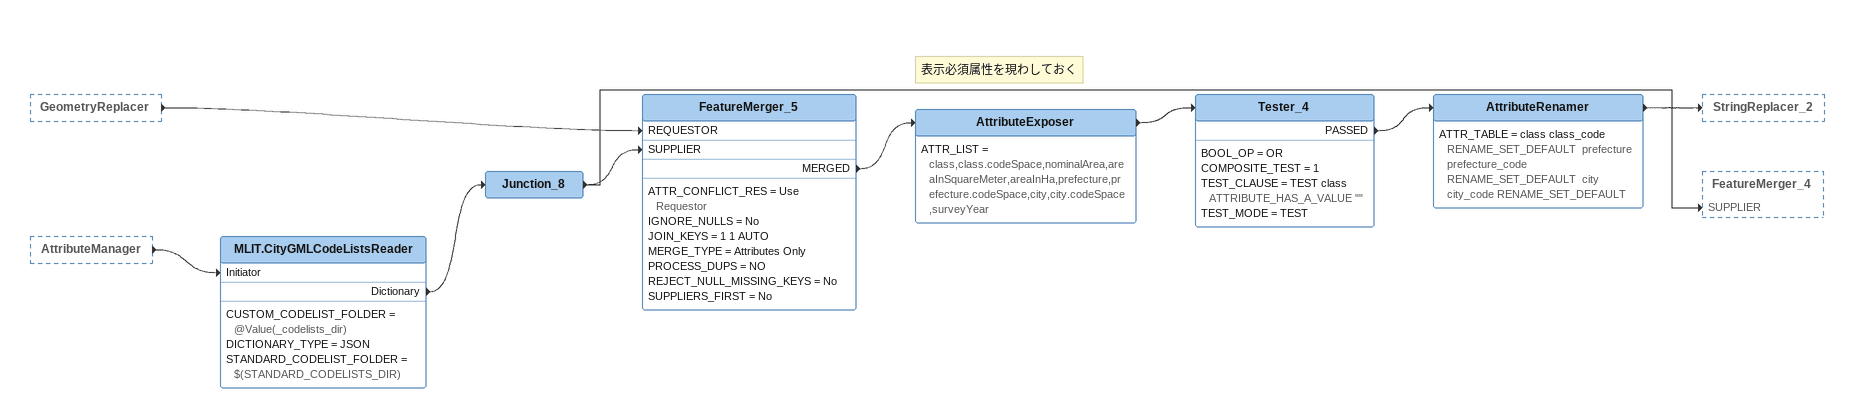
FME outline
GeometryReplacer [outside]
    -> FeatureMerger_5 [REQUESTOR]
AttributeManager [outside]
    -> MLIT.CityGMLCodeListsReader [Initiator]
MLIT.CityGMLCodeListsReader
    CUSTOM_CODELIST_FOLDER = @Value(_codelists_dir)
    DICTIONARY_TYPE = JSON
    STANDARD_CODELIST_FOLDER = $(STANDARD_CODELISTS_DIR)
    Dictionary -> Junction_8
Junction_8
    -> FeatureMerger_4 [SUPPLIER]
    -> FeatureMerger_5 [SUPPLIER]
FeatureMerger_5
    ATTR_CONFLICT_RES = Use Requestor
    IGNORE_NULLS = No
    JOIN_KEYS = 1 1 AUTO
    MERGE_TYPE = Attributes Only
    PROCESS_DUPS = NO
    REJECT_NULL_MISSING_KEYS = No
    SUPPLIERS_FIRST = No
    MERGED -> AttributeExposer
Note: 表示必須属性を現わしておく
AttributeExposer
    ATTR_LIST = class,class.codeSpace,nominalArea,areaInSquareMeter,areaInHa,prefecture,prefecture.codeSpace,city,city.codeSpace,surveyYear
    -> Tester_4
Tester_4
    BOOL_OP = OR
    COMPOSITE_TEST = 1
    TEST_CLAUSE = TEST class ATTRIBUTE_HAS_A_VALUE ""
    TEST_MODE = TEST
    PASSED -> AttributeRenamer
AttributeRenamer
    ATTR_TABLE = class class_code RENAME_SET_DEFAULT  prefecture prefecture_code RENAME_SET_DEFAULT  city city_code RENAME_SET_DEFAULT
    -> StringReplacer_2
